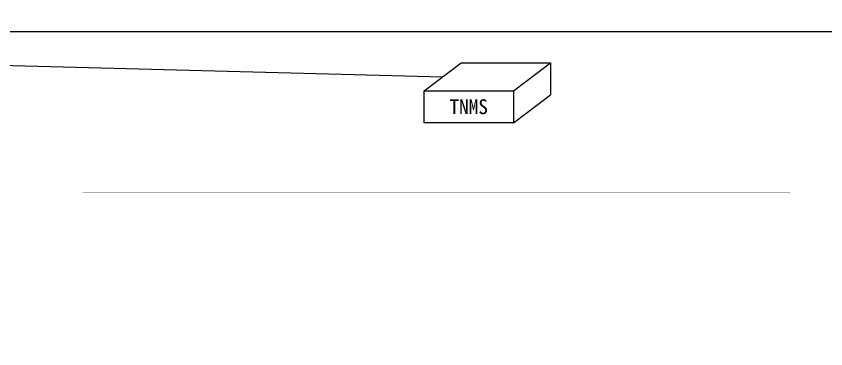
# Model space of a CAD drawing. Header units: millimetres. Extents: x 6936 to 151718, y -102387 to -11312.
# Drawn here: x 86482 to 119100, y -45691 to -32284 of the extents above; entities that cross this region are included whole.
import ezdxf
from ezdxf.enums import TextEntityAlignment as Align

# ---------------------------------------------------------------- set-up
doc = ezdxf.new("R2010")
doc.units = ezdxf.units.MM
for name, color, linetype in [('TN-LINE', 7, 'Continuous'), ('TN-SYMB', 5, 'Continuous'), ('TN-TEXT', 3, 'Continuous')]:
    doc.layers.add(name, color=color, linetype=linetype)
doc.styles.add('STYLE1', font='GulimChe.ttf')

msp = doc.modelspace()

# ---------------------------------------------------------------- linework, layer by layer
at = {"layer": 'TN-LINE', "color": 1}
msp.add_line((53248, -32899), (131103, -32899), dxfattribs=at)
at = {"layer": 'TN-LINE', "ltscale": 10000, "const_width": 1}
msp.add_lwpolyline([(100154, -12468), (117665, -12468), (117665, -39390), (89158, -39390), (89158, -12468), (90295, -12468)], dxfattribs=at)
at = {"layer": 'TN-LINE', "color": 1}
msp.add_lwpolyline([(53209, -33403), (103663, -34730)], dxfattribs=at)
at = {"layer": 'TN-LINE', "const_width": 1}
msp.add_lwpolyline([(13954, -41154), (151686, -41154), (151686, -45690), (13954, -45690)], close=True, dxfattribs=at)
at = {"layer": 'TN-SYMB', "linetype": 'Continuous'}
for p, q in [((102913, -35290), (104414, -34170)), ((104414, -34170), (108015, -34170)), ((106514, -35290), (108015, -34170)), ((102913, -35290), (106514, -35290)), ((102913, -36576), (102913, -35290)), ((106514, -35290), (106514, -36576)), ((106514, -36576), (108015, -35456)), ((106514, -36576), (102913, -36576))]:
    msp.add_line(p, q, dxfattribs=at)
msp.add_lwpolyline([(108015, -34170), (108015, -35456)], dxfattribs=at)

# ---------------------------------------------------------------- texts
at = {"layer": 'TN-TEXT', "color": 7, "style": 'STYLE1'}
msp.add_text('TNMS', height=600, dxfattribs=at).set_placement((104713, -35933), align=Align.MIDDLE_CENTER)

doc.saveas('drawing.dxf')
